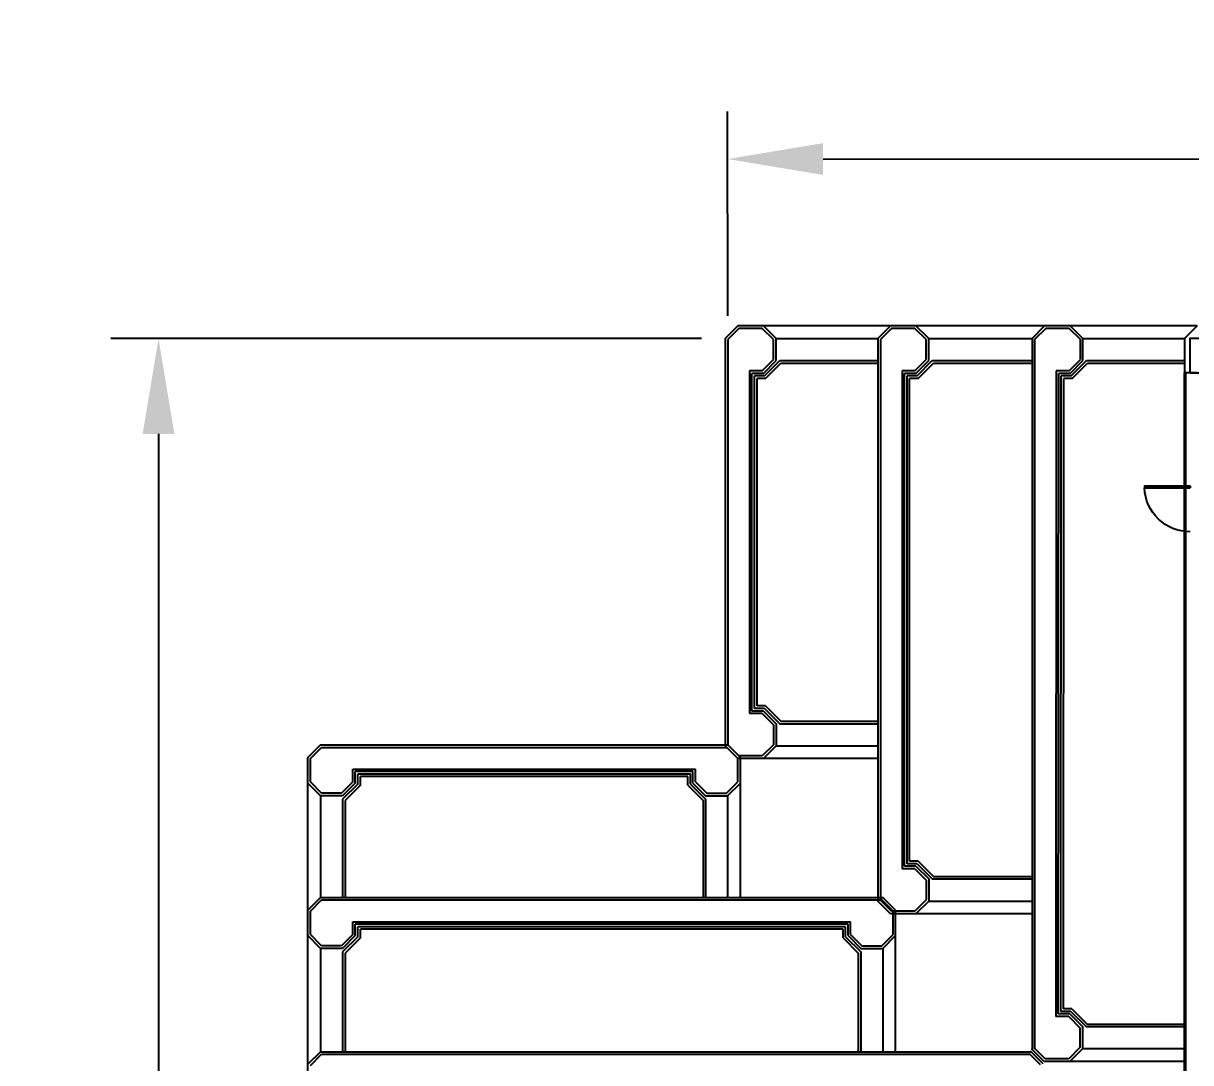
# Model space of a CAD drawing. Header units: millimetres. Extents: x 489553472 to 489553809, y 110504095 to 110504426.
# Drawn here: x 489553471.7 to 489553563.4, y 110504344.6 to 110504426.3 of the extents above; entities that cross this region are included whole.
import ezdxf

# ---------------------------------------------------------------- set-up
doc = ezdxf.new("R2010")
doc.units = ezdxf.units.MM
for name, color, linetype in [('DIM', 3, 'Continuous'), ('E-B-FURR', 6, 'Continuous'), ('E-B-GLAZ', 72, 'Continuous'), ('E-B-SHEL', 2, 'Continuous'), ('E-F-DOOR', 3, 'Continuous'), ('E-F-TERR', 4, 'Continuous')]:
    doc.layers.add(name, color=color, linetype=linetype)
doc.styles.get("Standard").update_dxf_attribs({"font": 'arial.ttf'})
doc.dimstyles.new('ISO-25', dxfattribs={"dimscale": 3, "dimtxt": 2.5, "dimasz": 2.5, "dimexe": 1.25, "dimexo": 0.625, "dimtad": 1, "dimdsep": 46, "dimtxsty": 'Standard', "dimcen": 2.5, "dimadec": 0, "dimazin": 0, "dimtfac": 1, "dimtmove": 0, "dimatfit": 3, "dimfxl": 0, "dimarcsym": 0})

# ---------------------------------------------------------------- blocks, each defined once
blk = doc.blocks.new('DR-36')
for p, q in [((0, 36), (0, 0)), ((0, 36), (1.5, 36)), ((1.5, 36), (1.5, 0)), ((0, 0), (1.5, 0))]:
    blk.add_line(p, q)
blk.add_arc((0, 0), 36, 0, 87.61406)
blk = doc.blocks.new('*D19')
at = {"layer": 'Defpoints', "color": 0, "transparency": 16777216}
for p in [(489553710.95, 110504415.718), (489553527.056, 110504401.462), (489553710.956, 110504401.537)]:
    blk.add_point(p, dxfattribs=at)
at = {"layer": 'DIM', "color": 0, "lineweight": -2, "transparency": 16777216}
for p, q in [((489553527.055, 110504403.337), (489553527.049, 110504419.393)), ((489553710.955, 110504403.412), (489553710.949, 110504419.468)), ((489553534.55, 110504415.646), (489553703.45, 110504415.715))]:
    blk.add_line(p, q, dxfattribs=at)
at = {"layer": 'DIM', "color": 0, "transparency": 16777216}
for points in [[(489553534.55, 110504416.896), (489553534.551, 110504414.396), (489553527.05, 110504415.643)], [(489553703.45, 110504416.965), (489553703.451, 110504414.465), (489553710.95, 110504415.718)]]:
    blk.add_solid(points, dxfattribs=at)
at = {"layer": 'DIM', "color": 0, "transparency": 16777216, "insert": (489553618.998, 110504421.385), "char_height": 7.5, "attachment_point": 5, "rotation": 0.02343}
blk.add_mtext('188', dxfattribs=at)
blk = doc.blocks.new('*D20')
at = {"layer": 'Defpoints', "color": 0, "transparency": 16777216}
for p in [(489553526.856, 110504401.545), (489553482.316, 110504115.512), (489553565.049, 110504115.512)]:
    blk.add_point(p, dxfattribs=at)
at = {"layer": 'DIM', "color": 0, "lineweight": -2, "transparency": 16777216}
for p, q in [((489553524.981, 110504401.545), (489553478.566, 110504401.545)), ((489553482.316, 110504394.045), (489553482.316, 110504123.012)), ((489553563.174, 110504115.512), (489553478.566, 110504115.512))]:
    blk.add_line(p, q, dxfattribs=at)
at = {"layer": 'DIM', "color": 0, "transparency": 16777216}
for points in [[(489553481.066, 110504394.045), (489553483.566, 110504394.045), (489553482.316, 110504401.545)], [(489553481.066, 110504123.012), (489553483.566, 110504123.012), (489553482.316, 110504115.512)]]:
    blk.add_solid(points, dxfattribs=at)
at = {"layer": 'DIM', "color": 0, "transparency": 16777216, "insert": (489553476.611, 110504258.529), "char_height": 7.5, "attachment_point": 5, "rotation": 90}
blk.add_mtext('288', dxfattribs=at)

msp = doc.modelspace()

# ---------------------------------------------------------------- linework, layer by layer
at = {"layer": 'E-B-FURR'}
msp.add_lwpolyline([(489553566.5672643, 110504401.5370992), (489553563.3672643, 110504401.5370992), (489553563.3672643, 110504398.8370992), (489553566.5672643, 110504398.8370992)], close=True, dxfattribs=at)
at = {"layer": 'E-B-GLAZ'}
for p, q in [((489553562.9561564, 110504335.7370992), (489553562.9561564, 110504398.8475655)), ((489553563.0561564, 110504335.7370992), (489553563.0561564, 110504398.8475655)), ((489553562.9561564, 110504344.7370992), (489553552.9561564, 110504344.7370992))]:
    msp.add_line(p, q, dxfattribs=at)
at = {"layer": 'E-B-SHEL'}
for p, q in [((489553563.9601464, 110504402.5370992), (489553562.9561564, 110504401.5331092)), ((489553562.9561564, 110504401.5331092), (489553562.9561564, 110504398.8475655)), ((489553563.9561564, 110504398.8475655), (489553562.9561564, 110504398.8475655))]:
    msp.add_line(p, q, dxfattribs=at)
at = {"layer": 'E-F-TERR'}
for p, q in [((489553526.8561563, 110504401.5447334), (489553527.8485222, 110504402.5370992)), ((489553527.8485222, 110504402.5370992), (489553526.8561563, 110504401.5447334)), ((489553527.9313649, 110504402.3370992), (489553527.0561564, 110504401.4618907)), ((489553529.8485222, 110504402.5370992), (489553527.8485222, 110504402.5370992)), ((489553529.8485222, 110504402.5370992), (489553527.8485222, 110504402.5370992)), ((489553528.8985221, 110504402.5370992), (489553527.8485222, 110504402.5370992)), ((489553529.773802, 110504402.3370992), (489553527.9313649, 110504402.3370992)), ((489553539.9780679, 110504402.5370992), (489553529.413663, 110504402.5370992)), ((489553530.6561564, 110504401.4547449), (489553529.773802, 110504402.3370992)), ((489553530.8561563, 110504401.5375876), (489553529.8561563, 110504402.5375876)), ((489553538.8496914, 110504401.5447334), (489553539.8420573, 110504402.5370992)), ((489553539.8420573, 110504402.5370992), (489553538.8496914, 110504401.5447334)), ((489553539.9249, 110504402.3370992), (489553539.0496914, 110504401.4618907)), ((489553540.8920573, 110504402.5370992), (489553539.8420573, 110504402.5370992)), ((489553541.8420573, 110504402.5370992), (489553539.8420573, 110504402.5370992)), ((489553541.8420573, 110504402.5370992), (489553539.8420573, 110504402.5370992)), ((489553541.7673371, 110504402.3370992), (489553539.9249, 110504402.3370992)), ((489553563.9601464, 110504402.5370992), (489553541.407198, 110504402.5370992)), ((489553542.6496913, 110504401.4547449), (489553541.7673371, 110504402.3370992)), ((489553542.8496914, 110504401.5375876), (489553541.8496914, 110504402.5375876)), ((489553551.9639687, 110504402.5370992), (489553550.9716029, 110504401.5447334)), ((489553550.9716029, 110504401.5447334), (489553551.9639687, 110504402.5370992)), ((489553552.0468113, 110504402.3370992), (489553551.1716028, 110504401.4618907)), ((489553553.9639687, 110504402.5370992), (489553551.9639687, 110504402.5370992)), ((489553553.9639687, 110504402.5370992), (489553551.9639687, 110504402.5370992)), ((489553553.0139687, 110504402.5370992), (489553551.9639687, 110504402.5370992)), ((489553553.8892485, 110504402.3370992), (489553552.0468113, 110504402.3370992)), ((489553554.7716029, 110504401.4547449), (489553553.8892485, 110504402.3370992)), ((489553554.9716029, 110504401.5375876), (489553553.9716029, 110504402.5375876)), ((489553526.8561563, 110504401.5447334), (489553526.8561563, 110504369.529465)), ((489553527.0561564, 110504401.4618907), (489553527.0561564, 110504369.6123077)), ((489553530.6561564, 110504399.8878928), (489553530.6561564, 110504401.4547449)), ((489553530.8561563, 110504399.8050501), (489553530.8561563, 110504401.5375876)), ((489553530.8561563, 110504401.5370992), (489553538.8496914, 110504401.5370992)), ((489553538.8496914, 110504401.5447334), (489553538.8496914, 110504357.329465)), ((489553539.0496914, 110504401.4618907), (489553539.0496914, 110504357.4123077)), ((489553542.6496913, 110504399.8878928), (489553542.6496913, 110504401.4547449)), ((489553542.8496914, 110504399.8050501), (489553542.8496914, 110504401.5375876)), ((489553542.8496914, 110504401.5370992), (489553550.9716029, 110504401.5370992)), ((489553550.9716029, 110504401.5447334), (489553550.9716029, 110504345.6949074)), ((489553551.1716028, 110504401.4618907), (489553551.1716028, 110504345.7777501)), ((489553554.7716029, 110504399.8878928), (489553554.7716029, 110504401.4547449)), ((489553554.9716029, 110504399.8050501), (489553554.9716029, 110504401.5375876)), ((489553554.9716029, 110504401.5370992), (489553562.9601464, 110504401.5370992)), ((489553529.7733136, 110504399.0050501), (489553530.6561564, 110504399.8878928)), ((489553529.8561563, 110504398.8050501), (489553530.8561563, 110504399.8050501)), ((489553529.9389991, 110504398.6050501), (489553531.1389991, 110504399.8050501)), ((489553531.1389991, 110504399.8050501), (489553538.8496914, 110504399.8050501)), ((489553541.7668487, 110504399.0050501), (489553542.6496913, 110504399.8878928)), ((489553541.8496914, 110504398.8050501), (489553542.8496914, 110504399.8050501)), ((489553541.9325342, 110504398.6050501), (489553543.1325341, 110504399.8050501)), ((489553543.1325341, 110504399.8050501), (489553550.9716029, 110504399.8050501)), ((489553553.8887602, 110504399.0050501), (489553554.7716029, 110504399.8878928)), ((489553553.9716029, 110504398.8050501), (489553554.9716029, 110504399.8050501)), ((489553554.0544456, 110504398.6050501), (489553555.2544456, 110504399.8050501)), ((489553555.2544456, 110504399.8050501), (489553562.9561564, 110504399.8050501)), ((489553528.7561564, 110504399.0050501), (489553528.7561564, 110504372.0691483)), ((489553529.7733136, 110504399.0050501), (489553528.7561564, 110504399.0050501)), ((489553530.0218418, 110504398.4050501), (489553531.2218418, 110504399.6050501)), ((489553531.2218418, 110504399.6050501), (489553538.8496914, 110504399.6050501)), ((489553540.7561564, 110504399.0050501), (489553540.7561564, 110504359.8691483)), ((489553541.7668487, 110504399.0050501), (489553540.7561564, 110504399.0050501)), ((489553542.0153769, 110504398.4050501), (489553543.2153769, 110504399.6050501)), ((489553543.2153769, 110504399.6050501), (489553550.9716029, 110504399.6050501)), ((489553552.8780679, 110504399.0050501), (489553552.8450502, 110504348.2676084)), ((489553553.8887602, 110504399.0050501), (489553552.8780679, 110504399.0050501)), ((489553554.1372883, 110504398.4050501), (489553555.3372883, 110504399.6050501)), ((489553555.3372883, 110504399.6050501), (489553562.9561564, 110504399.6050501)), ((489553528.9561564, 110504372.2691483), (489553528.9561564, 110504398.8050501)), ((489553529.8561563, 110504398.8050501), (489553528.9561564, 110504398.8050501)), ((489553529.1561564, 110504372.4691483), (489553529.1561564, 110504398.6050501)), ((489553529.9389991, 110504398.6050501), (489553529.1561564, 110504398.6050501)), ((489553529.3561563, 110504372.6691483), (489553529.3561563, 110504398.4050501)), ((489553530.0218418, 110504398.4050501), (489553529.3561563, 110504398.4050501)), ((489553540.9496914, 110504360.0691483), (489553540.9496914, 110504398.8050501)), ((489553541.8496914, 110504398.8050501), (489553540.9496914, 110504398.8050501)), ((489553541.1496913, 110504360.2691483), (489553541.1496913, 110504398.6050501)), ((489553541.9325342, 110504398.6050501), (489553541.1496913, 110504398.6050501)), ((489553541.3496914, 110504360.4691483), (489553541.3496914, 110504398.4050501)), ((489553542.0153769, 110504398.4050501), (489553541.3496914, 110504398.4050501)), ((489553553.0385853, 110504348.4676084), (489553553.0716029, 110504398.8050501)), ((489553553.9716029, 110504398.8050501), (489553553.0716029, 110504398.8050501)), ((489553553.2385853, 110504348.6676084), (489553553.2716029, 110504398.6050501)), ((489553554.0544456, 110504398.6050501), (489553553.2716029, 110504398.6050501)), ((489553553.4385853, 110504348.8676084), (489553553.4716029, 110504398.4050501)), ((489553554.1372883, 110504398.4050501), (489553553.4716029, 110504398.4050501)), ((489553529.8561563, 110504372.2691483), (489553528.9561564, 110504372.2691483)), ((489553529.9389991, 110504372.4691483), (489553529.1561564, 110504372.4691483)), ((489553530.0218418, 110504372.6691483), (489553529.3561563, 110504372.6691483)), ((489553529.8561563, 110504372.2691483), (489553530.8561563, 110504371.2691483)), ((489553529.9389991, 110504372.4691483), (489553531.1389991, 110504371.2691483)), ((489553530.0218418, 110504372.6691483), (489553531.2218418, 110504371.4691483)), ((489553529.7733136, 110504372.0691483), (489553528.7561564, 110504372.0691483)), ((489553529.7733136, 110504372.0691483), (489553530.6561564, 110504371.1863056)), ((489553531.2218418, 110504371.4691483), (489553538.8496914, 110504371.4691483)), ((489553530.6561564, 110504371.1863056), (489553530.6561564, 110504369.6194535)), ((489553530.8561563, 110504371.2691483), (489553530.8561563, 110504369.5366108)), ((489553531.1389991, 110504371.2691483), (489553538.8496914, 110504371.2691483)), ((489553494.0485221, 110504368.6199419), (489553495.0408879, 110504369.6123077)), ((489553495.0408879, 110504369.6123077), (489553494.0485221, 110504368.6199419)), ((489553495.0408879, 110504369.6123077), (489553527.0561563, 110504369.6123077)), ((489553526.8561563, 110504369.529465), (489553527.8485222, 110504368.5370992)), ((489553527.8485222, 110504368.5370992), (489553526.8561563, 110504369.529465)), ((489553528.0485221, 110504368.6199419), (489553527.0561563, 110504369.6123077)), ((489553527.0561563, 110504369.6123077), (489553528.0485221, 110504368.6199419)), ((489553527.9313649, 110504368.7370992), (489553527.0561564, 110504369.6123077)), ((489553530.6561564, 110504369.6194535), (489553529.773802, 110504368.7370992)), ((489553530.8561563, 110504369.5366108), (489553529.8561563, 110504368.5366108)), ((489553530.8561563, 110504369.5370992), (489553538.8496914, 110504369.5370992)), ((489553494.0485221, 110504367.5699419), (489553494.0485221, 110504368.6199419)), ((489553494.0485221, 110504366.6199419), (489553494.0485221, 110504368.6199419)), ((489553494.0485221, 110504366.6199419), (489553494.0485221, 110504368.6199419)), ((489553494.2485221, 110504368.5370992), (489553495.1237306, 110504369.4123077)), ((489553495.1237306, 110504369.4123077), (489553526.9733136, 110504369.4123077)), ((489553527.8485221, 110504368.5370992), (489553526.9733136, 110504369.4123077)), ((489553529.773802, 110504368.7370992), (489553527.9313649, 110504368.7370992)), ((489553528.0485221, 110504367.5699419), (489553528.0485221, 110504368.6199419)), ((489553528.0485221, 110504366.6199419), (489553528.0485221, 110504368.6199419)), ((489553528.0485221, 110504366.6199419), (489553528.0485221, 110504368.6199419)), ((489553494.2485221, 110504366.694662), (489553494.2485221, 110504368.5370992)), ((489553497.5805712, 110504367.7123077), (489553524.516473, 110504367.7123077)), ((489553497.5805712, 110504366.6951504), (489553497.5805712, 110504367.7123077)), ((489553524.516473, 110504366.6951504), (489553524.516473, 110504367.7123077)), ((489553527.8485221, 110504366.694662), (489553527.8485221, 110504368.5370992)), ((489553529.8485222, 110504368.5370992), (489553527.8485222, 110504368.5370992)), ((489553529.8485222, 110504368.5370992), (489553527.8485222, 110504368.5370992)), ((489553528.8985221, 110504368.5370992), (489553527.8485222, 110504368.5370992)), ((489553538.8496914, 110504368.5370992), (489553529.413663, 110504368.5370992)), ((489553494.0485221, 110504356.4903962), (489553494.0485221, 110504367.0548011)), ((489553524.316473, 110504367.5123077), (489553497.7805712, 110504367.5123077)), ((489553497.7805712, 110504366.6123077), (489553497.7805712, 110504367.5123077)), ((489553524.116473, 110504367.3123077), (489553497.9805712, 110504367.3123077)), ((489553497.9805712, 110504366.529465), (489553497.9805712, 110504367.3123077)), ((489553523.916473, 110504367.1123077), (489553498.1805712, 110504367.1123077)), ((489553498.1805712, 110504366.4466223), (489553498.1805712, 110504367.1123077)), ((489553523.916473, 110504366.4466223), (489553523.916473, 110504367.1123077)), ((489553524.116473, 110504366.529465), (489553524.116473, 110504367.3123077)), ((489553524.316473, 110504366.6123077), (489553524.316473, 110504367.5123077)), ((489553528.0485221, 110504357.6187727), (489553528.0485221, 110504367.0548011)), ((489553495.0480337, 110504365.6123077), (489553494.0480337, 110504366.6123077)), ((489553495.1308764, 110504365.8123077), (489553494.2485221, 110504366.694662)), ((489553497.5805712, 110504366.6951504), (489553496.6977285, 110504365.8123077)), ((489553497.7805712, 110504366.6123077), (489553496.7805712, 110504365.6123077)), ((489553497.9805712, 110504366.529465), (489553496.7805712, 110504365.329465)), ((489553498.1805712, 110504366.4466223), (489553496.9805712, 110504365.2466223)), ((489553523.916473, 110504366.4466223), (489553525.116473, 110504365.2466223)), ((489553524.116473, 110504366.529465), (489553525.316473, 110504365.329465)), ((489553524.316473, 110504366.6123077), (489553525.316473, 110504365.6123077)), ((489553524.516473, 110504366.6951504), (489553525.3993157, 110504365.8123077)), ((489553526.9661678, 110504365.8123077), (489553527.8485221, 110504366.694662)), ((489553527.0490105, 110504365.6123077), (489553528.0490105, 110504366.6123077)), ((489553496.7805712, 110504365.6123077), (489553495.0480337, 110504365.6123077)), ((489553495.0485221, 110504365.6123077), (489553495.0485221, 110504357.6187727)), ((489553496.6977285, 110504365.8123077), (489553495.1308764, 110504365.8123077)), ((489553496.7805712, 110504365.329465), (489553496.7805712, 110504357.6187727)), ((489553496.9805712, 110504365.2466223), (489553496.9805712, 110504357.6187727)), ((489553525.116473, 110504365.2466223), (489553525.116473, 110504357.6187727)), ((489553525.316473, 110504365.6123077), (489553527.0490105, 110504365.6123077)), ((489553525.316473, 110504365.329465), (489553525.316473, 110504357.6187727)), ((489553525.3993157, 110504365.8123077), (489553526.9661678, 110504365.8123077)), ((489553527.0485221, 110504365.6123077), (489553527.0485221, 110504357.6187727)), ((489553542.0153769, 110504360.4691483), (489553541.3496914, 110504360.4691483)), ((489553542.0153769, 110504360.4691483), (489553543.2153769, 110504359.2691483)), ((489553541.7668487, 110504359.8691483), (489553540.7561564, 110504359.8691483)), ((489553541.8496914, 110504360.0691483), (489553540.9496914, 110504360.0691483)), ((489553541.9325342, 110504360.2691483), (489553541.1496913, 110504360.2691483)), ((489553541.7668487, 110504359.8691483), (489553542.6496913, 110504358.9863056)), ((489553541.8496914, 110504360.0691483), (489553542.8496914, 110504359.0691483)), ((489553541.9325342, 110504360.2691483), (489553543.1325341, 110504359.0691483)), ((489553542.6496913, 110504358.9863056), (489553542.6496913, 110504357.4194535)), ((489553542.8496914, 110504359.0691483), (489553542.8496914, 110504357.3366108)), ((489553543.1325341, 110504359.0691483), (489553550.9711488, 110504359.0691483)), ((489553543.2153769, 110504359.2691483), (489553550.9711488, 110504359.2691483)), ((489553494.0485221, 110504356.6264068), (489553495.0408879, 110504357.6187727)), ((489553495.0408879, 110504357.6187727), (489553494.0485221, 110504356.6264068)), ((489553495.0408879, 110504357.6187727), (489553539.2561563, 110504357.6187727)), ((489553540.2485221, 110504356.6264068), (489553539.2561563, 110504357.6187727)), ((489553494.2485221, 110504356.5435641), (489553495.1237306, 110504357.4187727)), ((489553495.1237306, 110504357.4187727), (489553539.1733136, 110504357.4187727)), ((489553539.8420573, 110504356.3370992), (489553538.8496914, 110504357.329465)), ((489553539.9249, 110504356.5370992), (489553539.0496914, 110504357.4123077)), ((489553540.0485221, 110504356.5435641), (489553539.1733136, 110504357.4187727)), ((489553542.6496913, 110504357.4194535), (489553541.7673371, 110504356.5370992)), ((489553542.8496914, 110504357.3366108), (489553541.8496914, 110504356.3366108)), ((489553542.8496914, 110504357.3370992), (489553550.9716029, 110504357.3370992)), ((489553494.0485221, 110504354.6264068), (489553494.0485221, 110504356.6264068)), ((489553494.0485221, 110504354.6264068), (489553494.0485221, 110504356.6264068)), ((489553494.0485221, 110504355.5764068), (489553494.0485221, 110504356.6264068)), ((489553494.2485221, 110504354.701127), (489553494.2485221, 110504356.5435641)), ((489553541.8420573, 110504356.3370992), (489553539.8420573, 110504356.3370992)), ((489553541.8420573, 110504356.3370992), (489553539.8420573, 110504356.3370992)), ((489553541.7673371, 110504356.5370992), (489553539.9249, 110504356.5370992)), ((489553540.0485221, 110504354.701127), (489553540.0485221, 110504356.5435641)), ((489553540.2485221, 110504354.6264068), (489553540.2485221, 110504356.6264068)), ((489553540.2485221, 110504354.6264068), (489553540.2485221, 110504356.6264068)), ((489553550.9716029, 110504356.3370992), (489553541.407198, 110504356.3370992)), ((489553494.0485221, 110504332.5083177), (489553494.0485221, 110504355.0612661)), ((489553497.5805712, 110504355.7123077), (489553536.716473, 110504355.7123077)), ((489553497.5805712, 110504354.7016154), (489553497.5805712, 110504355.7123077)), ((489553536.516473, 110504355.5187727), (489553497.7805712, 110504355.5187727)), ((489553497.7805712, 110504354.6187727), (489553497.7805712, 110504355.5187727)), ((489553536.316473, 110504355.3187727), (489553497.9805712, 110504355.3187727)), ((489553497.9805712, 110504354.5359299), (489553497.9805712, 110504355.3187727)), ((489553536.116473, 110504355.1187727), (489553498.1805712, 110504355.1187727)), ((489553498.1805712, 110504354.4530872), (489553498.1805712, 110504355.1187727)), ((489553536.116473, 110504354.4530872), (489553536.116473, 110504355.1187727)), ((489553536.316473, 110504354.5359299), (489553536.316473, 110504355.3187727)), ((489553536.516473, 110504354.6187727), (489553536.516473, 110504355.5187727)), ((489553536.716473, 110504354.7016154), (489553536.716473, 110504355.7123077)), ((489553540.2485221, 110504345.4968612), (489553540.2485221, 110504355.0612661)), ((489553495.0480337, 110504353.6187727), (489553494.0480337, 110504354.6187727)), ((489553495.1308764, 110504353.8187727), (489553494.2485221, 110504354.701127)), ((489553497.5805712, 110504354.7016154), (489553496.6977285, 110504353.8187727)), ((489553497.7805712, 110504354.6187727), (489553496.7805712, 110504353.6187727)), ((489553497.9805712, 110504354.5359299), (489553496.7805712, 110504353.3359299)), ((489553498.1805712, 110504354.4530872), (489553496.9805712, 110504353.2530872)), ((489553536.116473, 110504354.4530872), (489553537.316473, 110504353.2530872)), ((489553536.316473, 110504354.5359299), (489553537.516473, 110504353.3359299)), ((489553536.516473, 110504354.6187727), (489553537.516473, 110504353.6187727)), ((489553536.716473, 110504354.7016154), (489553537.5993157, 110504353.8187727)), ((489553539.1661678, 110504353.8187727), (489553540.0485221, 110504354.701127)), ((489553539.2490105, 110504353.6187727), (489553540.2490105, 110504354.6187727)), ((489553496.7805712, 110504353.6187727), (489553495.0480337, 110504353.6187727)), ((489553495.0485221, 110504353.6187727), (489553495.0485221, 110504345.4968612)), ((489553496.6977285, 110504353.8187727), (489553495.1308764, 110504353.8187727)), ((489553496.7805712, 110504353.3359299), (489553496.7805712, 110504345.4968612)), ((489553496.9805712, 110504353.2530872), (489553496.9805712, 110504345.4968612)), ((489553537.316473, 110504353.2530872), (489553537.316473, 110504345.4973152)), ((489553537.516473, 110504353.6187727), (489553539.2490105, 110504353.6187727)), ((489553537.516473, 110504353.3359299), (489553537.516473, 110504345.4973152)), ((489553537.5993157, 110504353.8187727), (489553539.1661678, 110504353.8187727)), ((489553539.2485221, 110504353.6187727), (489553539.2485221, 110504345.4968612)), ((489553553.9385853, 110504348.4676084), (489553553.0385853, 110504348.4676084)), ((489553554.021428, 110504348.6676084), (489553553.2385853, 110504348.6676084)), ((489553554.1042707, 110504348.8676084), (489553553.4385853, 110504348.8676084)), ((489553553.9385853, 110504348.4676084), (489553554.9385853, 110504347.4676084)), ((489553554.021428, 110504348.6676084), (489553555.221428, 110504347.4676084)), ((489553554.1042707, 110504348.8676084), (489553555.3042707, 110504347.6676084)), ((489553553.8557425, 110504348.2676084), (489553552.8450502, 110504348.2676084)), ((489553553.8557425, 110504348.2676084), (489553554.7385853, 110504347.3847657)), ((489553555.3042707, 110504347.6676084), (489553563.0600427, 110504347.6676084)), ((489553554.7385853, 110504347.3847657), (489553554.7385853, 110504345.8179136)), ((489553554.9385853, 110504347.4676084), (489553554.9385853, 110504345.7350708)), ((489553555.221428, 110504347.4676084), (489553563.0600427, 110504347.4676084)), ((489553551.9309511, 110504344.7355593), (489553550.9385853, 110504345.7279251)), ((489553552.0137938, 110504344.9355593), (489553551.1385853, 110504345.8107678)), ((489553554.7385853, 110504345.8179136), (489553553.856231, 110504344.9355593)), ((489553554.9385853, 110504345.7350708), (489553553.9385853, 110504344.7350708)), ((489553554.9385853, 110504345.7355593), (489553563.0604967, 110504345.7355593)), ((489553495.0408879, 110504345.4968612), (489553494.0485221, 110504344.5044954)), ((489553494.0485221, 110504344.5044954), (489553495.0408879, 110504345.4968612)), ((489553494.2485221, 110504344.4216527), (489553495.1237306, 110504345.2968612)), ((489553495.0408879, 110504345.4968612), (489553550.8907139, 110504345.4968612)), ((489553495.1237306, 110504345.2968612), (489553550.8078712, 110504345.2968612)), ((489553551.650062, 110504344.4546703), (489553550.7748535, 110504345.3298788)), ((489553551.850062, 110504344.537513), (489553550.8576962, 110504345.5298788)), ((489553553.856231, 110504344.9355593), (489553552.0137938, 110504344.9355593)), ((489553553.9309511, 110504344.7355593), (489553551.9309511, 110504344.7355593)), ((489553553.9309511, 110504344.7355593), (489553551.9309511, 110504344.7355593)), ((489553563.0604967, 110504344.7355593), (489553553.4960918, 110504344.7355593))]:
    msp.add_line(p, q, dxfattribs=at)

# ---------------------------------------------------------------- block references
at = {"layer": 'E-F-DOOR', "xscale": -0.1, "yscale": 0.1, "zscale": 0.1, "rotation": 90}
msp.add_blockref('DR-36', (489553563.406157, 110504389.9530748), dxfattribs=at)

# ---------------------------------------------------------------- dimensions: what is measured, and where the dimension line sits
at = {"layer": 'DIM'}
dim = msp.add_aligned_dim(p1=(489553527.0561564, 110504401.4618907), p2=(489553710.9561564, 110504401.5370992), distance=14.1809314, text='188', dimstyle='ISO-25', dxfattribs=at)
dim.commit()
dim.dimension.update_dxf_attribs({"geometry": '*D19', "text_midpoint": (489553618.998024, 110504421.384722)})
dim = msp.add_linear_dim(base=(489553482.3155131, 110504115.5123077), p1=(489553526.8561563, 110504401.5447334), p2=(489553565.0485221, 110504115.5123077), angle=90, text='288', dimstyle='ISO-25', dxfattribs=at)
dim.commit()
dim.dimension.update_dxf_attribs({"geometry": '*D20', "text_midpoint": (489553482.315513, 110504258.5285204), "dimtype": 160})

doc.saveas('drawing.dxf')
